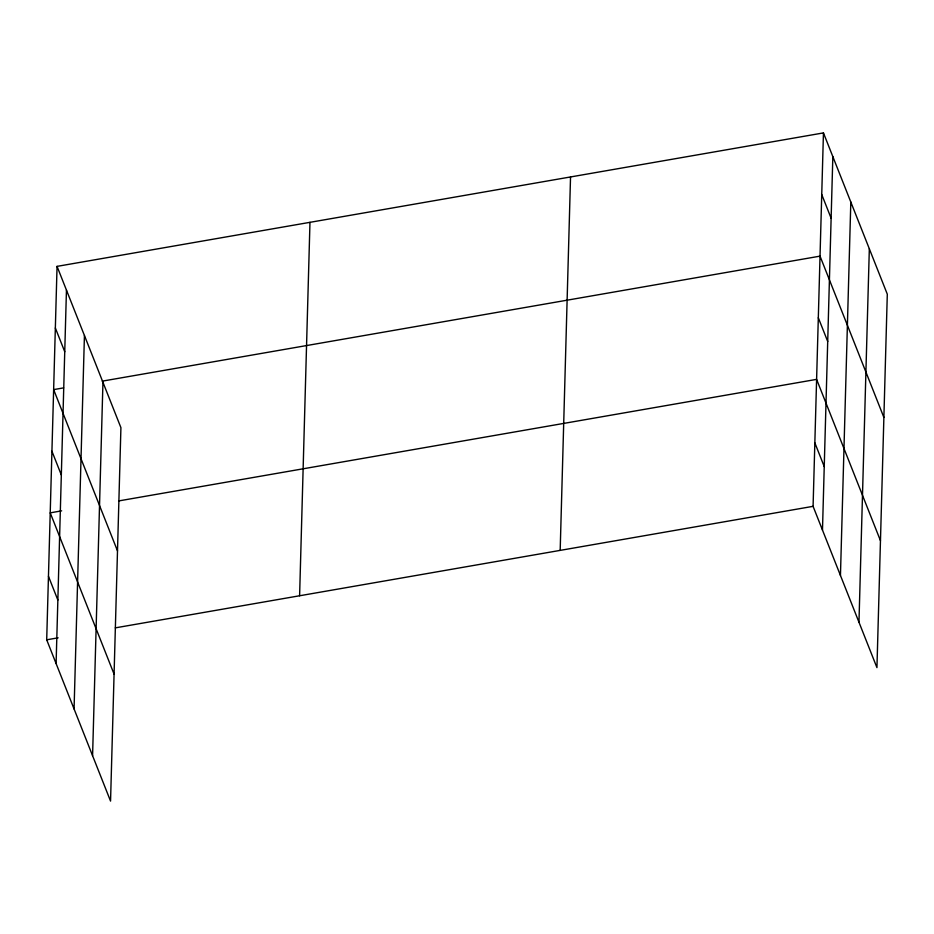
<?xml version="1.0" encoding="UTF-8"?>
<svg xmlns="http://www.w3.org/2000/svg" width="934" height="934" viewBox="0 0 934 934"><rect width="100%" height="100%" fill="white"/><g stroke="black" fill="none" stroke-linecap="round" stroke-linejoin="round"><path stroke-width="1.4" d="M57.056 266.377L120.918 427.667L110.551 801.092L46.7 639.813L57.056 266.377L823.449 132.908L887.3 294.187L876.944 667.623L813.082 506.333L823.449 132.908M56.098 663.549L66.454 290.112M74.066 708.929L84.434 335.504M92.583 755.699L102.95 382.275M299.604 595.764L309.971 222.339M560.178 550.383L570.534 176.958M822.48 530.068L832.836 156.643M840.448 575.461L850.816 202.024M858.965 622.231L869.332 248.794M63.64 387.867L53.647 389.618L117.497 550.897M102.226 381.154L820.029 256.138L883.879 417.416M61.656 510.851L50.226 512.848L114.076 674.126M118.805 500.904L816.608 379.367L880.458 540.658M46.7 639.813L58.13 637.817M115.291 627.87L813.082 506.333M821.733 194.517L831.132 218.252M818.312 317.758L827.711 341.482M814.845 442.856L824.243 466.58M55.351 327.997L64.75 351.733M51.93 451.227L61.329 474.962M48.463 576.325L57.861 600.06"/></g></svg>
